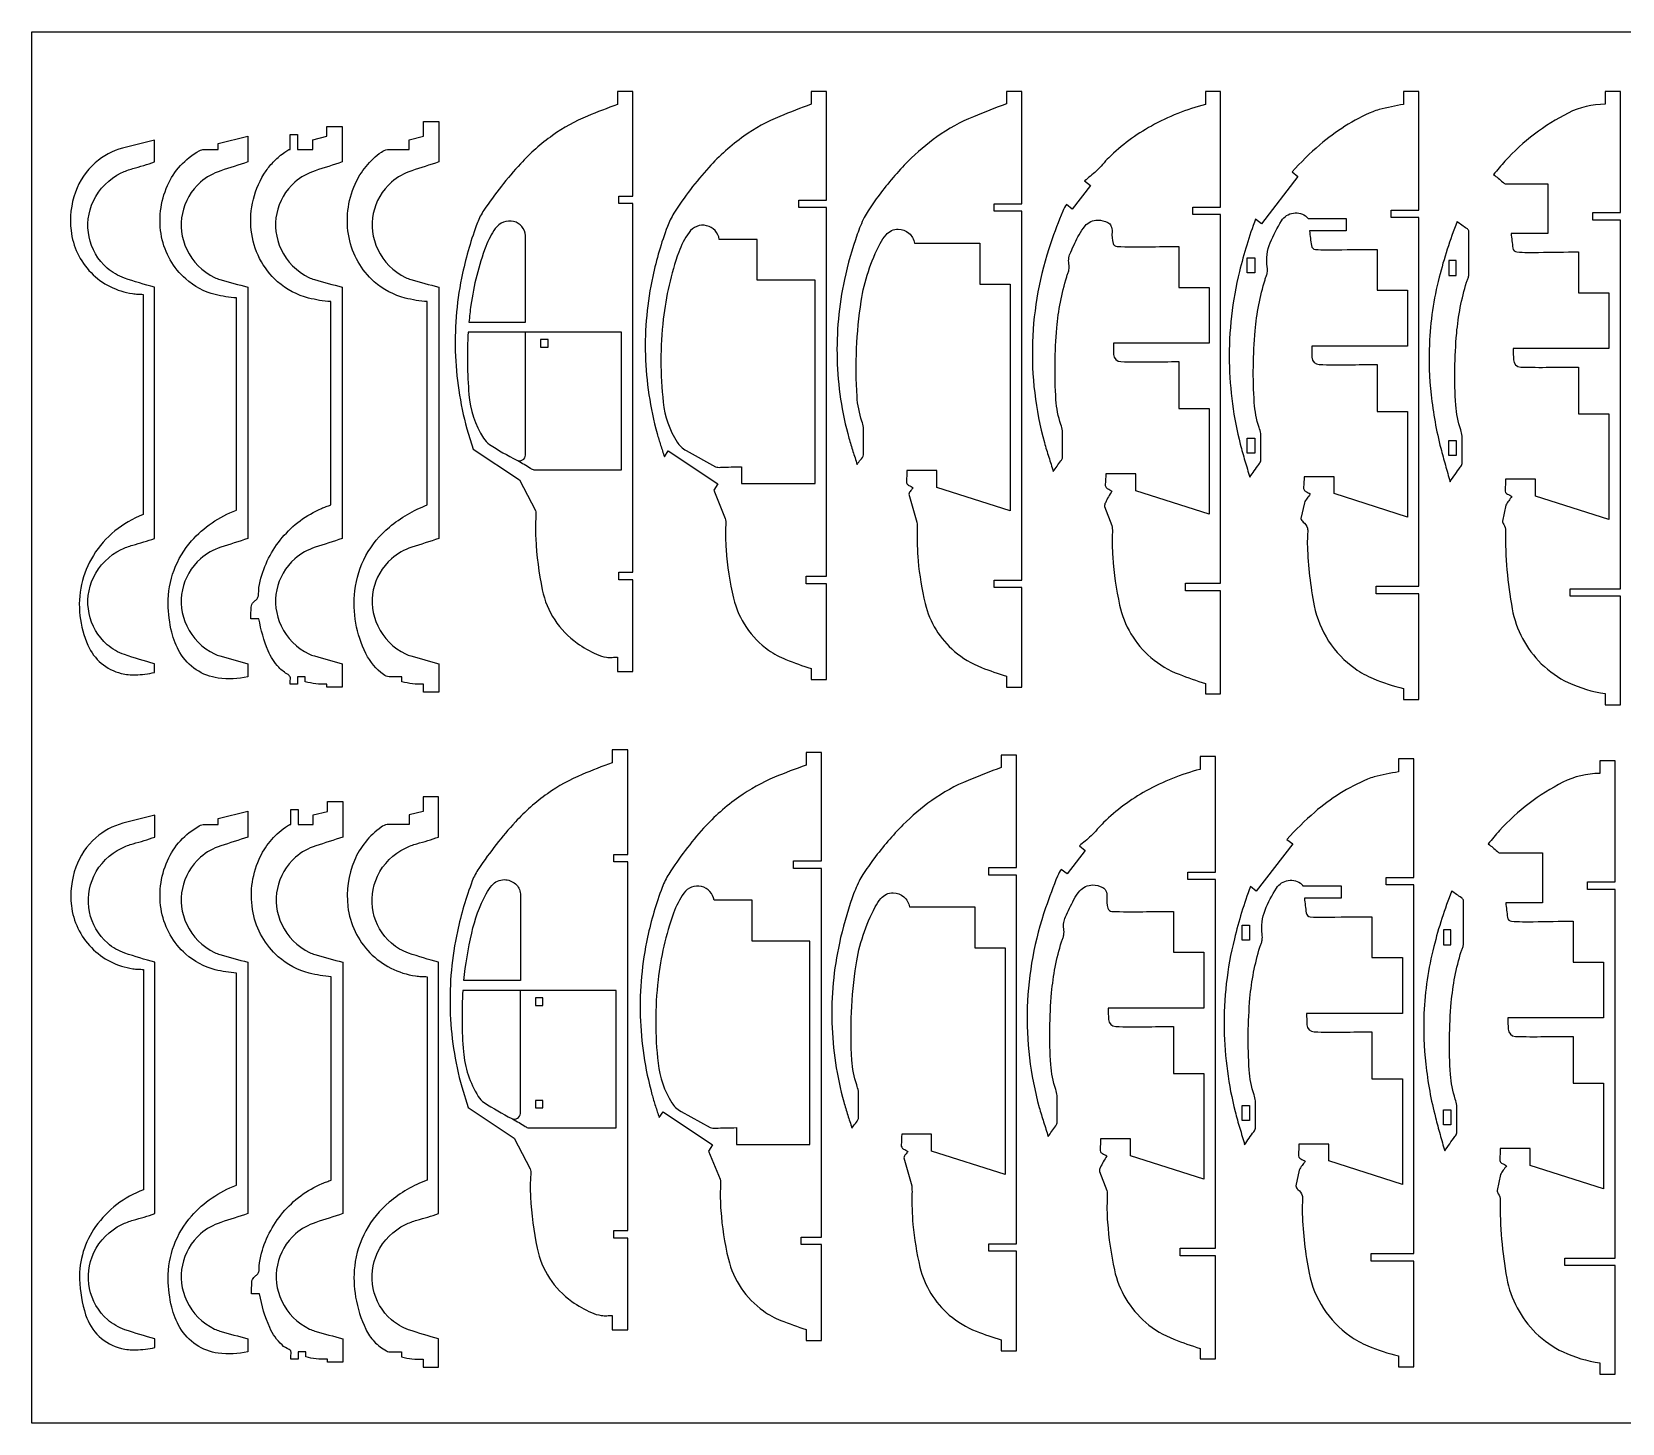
# Model space of a CAD drawing. Extents: x -3190 to 1727, y -837 to 1388.
# Drawn here: x -3190 to -646, y -837 to 1388 of the extents above; entities that cross this region are included whole.
import ezdxf

# ---------------------------------------------------------------- set-up
doc = ezdxf.new("R2010")
doc.units = 0
doc.header["$MEASUREMENT"] = 0
doc.layers.get('0').update_dxf_attribs({"linetype": 'CONTINUOUS'})
doc.layers.add('ETCH', color=5, linetype='CONTINUOUS')
doc.layers.add('LAYER_1', color=18, linetype='CONTINUOUS')

msp = doc.modelspace()

# ---------------------------------------------------------------- linework, layer by layer
msp.add_lwpolyline([(1726.7, 1387.7), (1726.7, -837.4), (-3190.3, -837.4), (-3190.3, 1387.7)], close=True)
at = {"layer": 'ETCH'}
for points in [[(-2412.8, 702, -0.012843), (-2392.5, 689.8, 0.077208), (-2387.1, 687.4), (-2247.1, 687.4), (-2247.1, 907.5), (-2400.4, 907.5)], [(-2421.1, -350.8, -0.012843), (-2400.8, -362.9, 0.077208), (-2395.3, -365.3), (-2255.4, -365.3), (-2255.4, -145.3), (-2408.6, -145.3)]]:
    msp.add_lwpolyline(points, format="xyb", dxfattribs=at)
at = {"layer": 'LAYER_1'}
for points in [[(-2253.3, 387.6), (-2253.3, 364.5), (-2228.8, 364.5), (-2228.8, 511.3), (-2251, 511.3), (-2251, 523.3), (-2228.8, 523.3), (-2228.8, 1113), (-2251, 1113), (-2251, 1125), (-2228.8, 1125), (-2228.8, 1292.2), (-2253.3, 1292.2), (-2253.3, 1271.5, 0.01158), (-2301.4, 1252.8, 0.056715), (-2357.3, 1221.9, 0.052187), (-2408.4, 1176.8, 0.037532), (-2467.1, 1102.4, 0.058109), (-2477.4, 1082.5, 0.037025), (-2501.2, 1001.6, 0.060336), (-2512.8, 876.9, 0.060322), (-2494.3, 753), (-2484.2, 720.4), (-2410.3, 671.1), (-2384.7, 622.1, -0.078028), (-2383.9, 613.2, 0.031), (-2384.2, 577.2, 0.037901), (-2373.6, 495.2, 0.189405), (-2317.9, 410.1, 0.049278), (-2286.8, 392.3, 0.066747), (-2270.9, 387.6, 0.057733), (-2262.1, 387.3, -0.019225)], [(-1943.5, 369.3), (-1943.5, 351.8), (-1918.9, 351.8), (-1918.9, 505.1), (-1951.3, 505.1), (-1951.3, 517.1), (-1918.9, 517.1), (-1918.9, 1106.7), (-1963.3, 1106.7), (-1963.3, 1118.7), (-1918.9, 1118.7), (-1918.9, 1292.2), (-1943.5, 1292.2), (-1943.5, 1271.8, 0.011138), (-1993.7, 1252.4, 0.057158), (-2051.1, 1220.7, 0.053536), (-2107.2, 1170.9, 0.043612), (-2163, 1097.6, 0.051411), (-2173.6, 1076.2, 0.036287), (-2197, 996.6, 0.060336), (-2208.7, 870.5, 0.060322), (-2189.9, 745.2, 0.011291), (-2184.3, 726.6, -0.003763), (-2178.4, 708), (-2172.1, 717.5), (-2092.8, 664.6), (-2099.4, 654.6), (-2080.9, 609.5, -0.057304), (-2080.2, 599.5, 0.029813), (-2079.7, 559.6, 0.040877), (-2067.7, 481.9, 0.181545), (-2011.6, 398.9, 0.05984), (-1983.8, 383.8, 0.017043)], [(-1631.1, 357), (-1631.1, 339.6), (-1606.6, 339.6), (-1606.6, 499), (-1650.9, 499), (-1650.9, 511), (-1606.6, 511), (-1606.6, 1100.6), (-1650.9, 1100.6), (-1650.9, 1112.6), (-1606.6, 1112.6), (-1606.6, 1292.2), (-1631.1, 1292.2), (-1631.1, 1272.5, 0.009719), (-1684, 1251.9, 0.05729), (-1742.3, 1219.7, 0.042456), (-1788.3, 1180.7, 0.035928), (-1834.8, 1126.6, 0.013503), (-1852.3, 1101.6, 0.032705), (-1858.6, 1090.7, 0.029032), (-1869.8, 1063.9, 0.031155), (-1890.2, 991.7, 0.060336), (-1902, 864.2, 0.060323), (-1883, 737.6, 0.011291), (-1876.7, 716.7, -0.003763), (-1870.1, 695.8, -0.036784), (-1864.4, 703.2, 0.110753), (-1859.7, 711.4), (-1859.7, 755.1, 0.034327), (-1862.3, 764.9, -0.065222), (-1870.1, 804.7, -0.053378), (-1863.4, 957, -0.084019), (-1832.9, 1049.4, -0.054475), (-1823.7, 1063.1, -0.22028), (-1804.1, 1072.1, -0.181086), (-1787.1, 1065.8, -0.177894), (-1778.2, 1049.6), (-1673.6, 1049.6), (-1673.6, 984.2), (-1625, 984.2), (-1625, 621.5), (-1742.5, 659), (-1742.5, 685.9), (-1790.4, 685.9, -0.024568), (-1791.2, 669.3, 0.148453), (-1790.4, 665.2, 0.167335), (-1787.3, 662.3, -0.043011), (-1780.4, 658.5, -0.053806), (-1784.3, 653.9, 0.162675), (-1787.1, 648.5), (-1774.5, 603.3, -0.03761), (-1773.9, 591, 0.029502), (-1772.4, 541.7, 0.037089), (-1761.1, 473.3, 0.157363), (-1714.2, 396.9, 0.085148), (-1671, 371.1, 0.015306)], [(-1312.9, 345.5), (-1312.9, 328.9), (-1288.4, 328.9), (-1288.4, 493.7), (-1344.8, 493.7), (-1344.8, 505.7), (-1288.4, 505.7), (-1288.4, 1095.3), (-1332.8, 1095.3), (-1332.8, 1107.3), (-1288.4, 1107.3), (-1288.4, 1292.2), (-1312.9, 1292.2), (-1312.9, 1271.5, 0.061921), (-1399.3, 1237, 0.067998), (-1467.4, 1186.4, 0.021444), (-1477.4, 1175.6, -0.02519), (-1487.5, 1165, -0.020295), (-1496.7, 1156.9, 0.006764), (-1506.1, 1149.1), (-1496.7, 1141.8), (-1525.7, 1104.3), (-1535.2, 1111.7, 0.056291), (-1541, 1100.9, 0.012633), (-1560.1, 1050, 0.075447), (-1589.4, 891.2, 0.075461), (-1570.4, 730.8, 0.011291), (-1563.4, 707.6, -0.003763), (-1556.1, 684.4, -0.014708), (-1544, 701.5, 0.088472), (-1541.6, 706.1), (-1541.6, 749.8, 0.040504), (-1544, 759.6, -0.066048), (-1551.9, 799.4, -0.037693), (-1550.5, 914.2, -0.052115), (-1534.7, 995.8, -0.029026), (-1532.7, 1001.2, 0.063373), (-1531.1, 1006.8, 0.083563), (-1531.2, 1016.6, -0.089498), (-1531.1, 1026.4, -0.058075), (-1528.3, 1035.4, -0.017801), (-1515, 1063.2, -0.055681), (-1505.4, 1077.2, -0.219798), (-1484.9, 1086.6, -0.117737), (-1468.9, 1082.7, -0.172185), (-1463.9, 1077.5, -0.124003), (-1462.2, 1067.7, 0.08265), (-1460.5, 1049.3, 0.164391), (-1458.2, 1045.7, 0.161089), (-1454.1, 1044.3, 0.009921), (-1404.8, 1043.9, -0.003307), (-1355.4, 1044.3), (-1355.4, 978.9), (-1306.8, 978.9), (-1306.8, 889.8), (-1460, 889.8, 0.009842), (-1459.7, 871.8, 0.393252), (-1448, 860.2, 0.012272), (-1401.7, 859.8, -0.004091), (-1355.4, 860.2), (-1355.4, 785.2), (-1306.8, 785.2), (-1306.8, 616.2), (-1424.3, 653.7), (-1424.3, 680.6), (-1472.2, 680.6, -0.024568), (-1473.1, 664, 0.148453), (-1472.2, 659.9, 0.167335), (-1469.1, 657, -0.043011), (-1462.3, 653.2, 0.035977), (-1472.9, 634.5, 0.130623), (-1474, 628.6), (-1462.3, 598.2, -0.05357), (-1461.7, 588, 0.029114), (-1461.1, 547.3, 0.035901), (-1450.1, 470.9, 0.163176), (-1400, 387.1, 0.085575), (-1354.9, 360.2, 0.014882)], [(-995.7, 337.4), (-995.7, 319.8), (-971.1, 319.8), (-971.1, 489.1), (-1039.5, 489.1), (-1039.5, 501.1), (-971.1, 501.1), (-971.1, 1090.7), (-1015.5, 1090.7), (-1015.5, 1102.7), (-971.1, 1102.7), (-971.1, 1292.2), (-995.7, 1292.2), (-995.7, 1271.6, 0.012013), (-1034.7, 1263.3, 0.043438), (-1045.2, 1259.9, 0.077071), (-1129.8, 1206.9, 0.031251), (-1174.2, 1163.5), (-1164.7, 1156.1), (-1223.2, 1080.8), (-1232.6, 1088.2, 0.028113), (-1258.3, 1004.5, 0.065025), (-1274.6, 860.1, 0.028538), (-1269.5, 792.8, 0.029197), (-1257, 728, 0.011608), (-1249.6, 701.6, -0.003869), (-1241.8, 675.3, -0.014708), (-1227.2, 695.9, 0.088472), (-1224.3, 701.6), (-1224.3, 745.2, 0.040504), (-1226.8, 755, -0.066048), (-1234.6, 794.8, -0.037693), (-1233.3, 909.6, -0.052115), (-1217.4, 991.3, -0.028884), (-1215.5, 996.6, 0.062945), (-1213.9, 1002.1, 0.076202), (-1213.8, 1011.8, -0.133631), (-1209.1, 1050.4, -0.043844), (-1191, 1085.5, -0.460888), (-1150.3, 1091.4, -0.102034), (-1149.5, 1090.3, 0.177148), (-1148.5, 1089.3), (-1087.5, 1089.3), (-1087.5, 1069.3), (-1146.2, 1069.3, 0.002487), (-1143.3, 1045.8, 0.360375), (-1136.8, 1039.7, 0.020957), (-1102.3, 1039, -0.005432), (-1038.2, 1039.7), (-1038.2, 974.3), (-989.5, 974.3), (-989.5, 885.2), (-1142.7, 885.2, 0.008503), (-1142.3, 867.1, 0.393252), (-1130.7, 855.6, 0.012272), (-1084.4, 855.2, -0.004091), (-1038.2, 855.6), (-1038.2, 780.6), (-989.5, 780.6), (-989.5, 611.7), (-1107, 649.1), (-1107, 676.1), (-1155, 676.1, -0.024568), (-1155.8, 659.4, 0.148453), (-1155, 655.3, 0.167335), (-1151.9, 652.4, -0.043011), (-1145, 648.6, -0.023258), (-1150, 641.8, 0.069876), (-1154.4, 634.5), (-1159.9, 609.3, 0.187059), (-1156.5, 603.7, -0.16278), (-1149.7, 593.8, -0.090499), (-1149.1, 588, 0.028996), (-1149.7, 564.8, 0.041055), (-1138.7, 469.9, 0.191262), (-1073.4, 369.4, 0.0569), (-1044.5, 353.4, 0.036435)], [(-673.3, 329.4), (-673.3, 311.4), (-648.8, 311.4), (-648.8, 485), (-729.1, 485), (-729.1, 497), (-648.8, 497), (-648.8, 1086.7), (-693.1, 1086.7), (-693.1, 1098.7), (-648.8, 1098.7), (-648.8, 1292.2), (-673.3, 1292.2), (-673.3, 1271.9, 0.117904), (-732.3, 1257.8, 0.090171), (-833.6, 1180.9, 0.014621), (-842.8, 1170.3, -0.004873), (-851.8, 1159.4, -0.016502), (-837.1, 1147.3, 0.09933), (-833, 1144.8), (-765.1, 1144.8), (-765.1, 1065.2), (-823.8, 1065.2, 0.001901), (-820.9, 1041.7, 0.360443), (-814.5, 1035.6, 0.020886), (-779.9, 1034.9, -0.005414), (-715.8, 1035.6), (-715.8, 970.3), (-667.2, 970.3), (-667.2, 881.2), (-820.4, 881.2, 0.008503), (-820, 863.1, 0.393252), (-808.4, 851.6, 0.012272), (-762.1, 851.2, -0.004091), (-715.8, 851.6), (-715.8, 776.6), (-667.2, 776.6), (-667.2, 607.6), (-784.7, 645.1), (-784.7, 672), (-832.6, 672, -0.024568), (-833.4, 655.4, 0.148453), (-832.6, 651.2, 0.167335), (-829.5, 648.4, -0.043011), (-822.6, 644.6, -0.023258), (-827.6, 637.7, 0.069876), (-832, 630.5), (-837.6, 605.2, 0.112129), (-835.6, 599.9, -0.149624), (-832.6, 589.8, 0.049333), (-822, 464.9, 0.153631), (-775.4, 377.1, 0.08541), (-732.2, 347.1, 0.072962)], [(-2827, 448.9), (-2839.8, 448.9, -0.012709), (-2839.4, 467.6, -0.186771), (-2835.9, 475.4, -0.031934), (-2831.8, 478.9, 0.130659), (-2828.5, 483.3, 0.101306), (-2827.5, 488.4, -0.060865), (-2825.1, 509.1, -0.116481), (-2789.7, 578.8, -0.116481), (-2726.9, 625.4, -0.017395), (-2719.6, 628.3, 0.005798), (-2712.2, 631), (-2712.2, 956.2, -0.045607), (-2747.5, 961.9, -0.119052), (-2797, 988.1, -0.187593), (-2839.3, 1070.3, -0.176665), (-2815.5, 1165.2, -0.046818), (-2802.5, 1181, -0.04327), (-2785.6, 1195.3, -0.034612), (-2779.3, 1199.2, -0.119897), (-2777.2, 1199.7), (-2777.2, 1223.7), (-2765.2, 1223.7), (-2765.2, 1199.7), (-2741, 1199.7), (-2741, 1215), (-2718.3, 1220.6), (-2718.3, 1236.2), (-2693.8, 1236.2), (-2693.8, 1179.5, -0.0023), (-2737, 1165.5, 0.102473), (-2769.3, 1147.2, 0.336459), (-2791.5, 1039.7, 0.170276), (-2746.9, 994.9, 0.041463), (-2738.3, 991.6, 0.008219), (-2693.8, 979.4), (-2693.8, 577.4, -0.0023), (-2737, 563.3, 0.102473), (-2769.3, 545.1, 0.336459), (-2791.5, 437.6, 0.170276), (-2746.9, 392.8, 0.041463), (-2738.3, 389.5, 0.008219), (-2693.8, 377.2), (-2693.8, 339.6), (-2718.3, 339.6), (-2718.3, 344.5, -0.040458), (-2735.9, 345, -0.040959), (-2753, 348.3), (-2753, 356.4), (-2765.2, 356.4), (-2765.2, 344.4), (-2777.2, 344.4, -0.042249), (-2776.5, 352.2, 0.164319), (-2777.2, 356.4, 0.142751), (-2780.4, 359.8, -0.073336), (-2795.1, 371.4, -0.092121), (-2812.2, 397.8, -0.054046)], [(-2557.7, 631), (-2557.7, 956.2, -0.045607), (-2593, 961.9, -0.119052), (-2642.5, 988.1, -0.164437), (-2682.8, 1058.5, -0.154496), (-2673.2, 1144.1, -0.067132), (-2655.6, 1172.5, -0.067132), (-2631.1, 1195.3, -0.094604), (-2621.5, 1199.7), (-2586.5, 1199.7), (-2586.5, 1215), (-2563.8, 1220.6), (-2563.8, 1244), (-2539.3, 1244), (-2539.3, 1179.5, -0.0023), (-2582.5, 1165.5, 0.102473), (-2614.8, 1147.2, 0.336459), (-2637, 1039.7, 0.170276), (-2592.4, 994.9, 0.041463), (-2583.8, 991.6, 0.008219), (-2539.3, 979.4), (-2539.3, 577.4, -0.0023), (-2582.5, 563.3, 0.102473), (-2614.8, 545.1, 0.336459), (-2637, 437.6, 0.170276), (-2592.4, 392.8, 0.041463), (-2583.8, 389.5, 0.008219), (-2539.3, 377.2), (-2539.3, 331.9), (-2563.8, 331.9), (-2563.8, 344.5, -0.040458), (-2581.4, 345, -0.040959), (-2598.5, 348.3), (-2598.5, 356.4), (-2618.7, 356.4, -0.150836), (-2627.5, 359.7, -0.117974), (-2655.8, 393.3, -0.146319), (-2673.5, 493.6, -0.192468), (-2618.3, 595.7, -0.083871)], [(-2994, 363.1), (-2994, 377.2, -0.019771), (-3042.1, 391.7, -0.097096), (-3069.5, 407.5, -0.336459), (-3091.7, 515, -0.170276), (-3047.1, 559.8, -0.044461), (-3028.8, 566.8, 0.01152), (-2994, 577.4), (-2994, 979.4, -0.019771), (-3042.1, 993.8, -0.097096), (-3069.5, 1009.7, -0.336459), (-3091.7, 1117.2, -0.170276), (-3047.1, 1162, -0.044461), (-3028.8, 1168.9, 0.01152), (-2994, 1179.5), (-2994, 1214.6, 0.004903), (-3045.1, 1201.6, 0.116274), (-3088.7, 1178.3, 0.126509), (-3120.6, 1131.2, 0.115888), (-3127.6, 1069.8, 0.165557), (-3095.6, 1002.6, 0.165558), (-3029.2, 969, 0.027352), (-3020.8, 968.2, -0.009115), (-3012.4, 967.8), (-3012.4, 615.5, 0.164612), (-3091.8, 550.4, 0.171175), (-3113.3, 453.9, 0.07237), (-3100.5, 406.6, 0.234888), (-3047.2, 361.7, 0.06659), (-3024.7, 359.3, 0.048535)], [(-2863.1, 622.7), (-2863.1, 962, -0.045578), (-2896.9, 967.4, -0.119082), (-2944.1, 992.5, -0.164652), (-2982.6, 1059.7, -0.154282), (-2973.3, 1141.7, -0.080612), (-2952.4, 1173.7, -0.080612), (-2922.4, 1197.4, -0.124982), (-2914.4, 1199.7), (-2892, 1199.7), (-2892, 1209.1), (-2844.7, 1220.6), (-2844.7, 1179.5, -0.0023), (-2888, 1165.5, 0.102473), (-2920.3, 1147.2, 0.336459), (-2942.4, 1039.7, 0.170276), (-2897.9, 994.9, 0.041463), (-2889.3, 991.6, 0.008219), (-2844.7, 979.4), (-2844.7, 577.4, -0.0023), (-2888, 563.3, 0.102473), (-2920.3, 545.1, 0.336459), (-2942.4, 437.6, 0.170276), (-2897.9, 392.8, 0.041463), (-2889.3, 389.5, 0.008219), (-2844.7, 377.2), (-2844.7, 356.2, -0.088823), (-2892, 354.1, -0.230967), (-2953.3, 395, -0.07343), (-2966.4, 427.4, -0.05589), (-2972.1, 472.9, -0.186646), (-2934.7, 573.5, -0.121989)], [(-2491.1, 923.1), (-2400.4, 923.1), (-2400.4, 1061.9, 0.327649), (-2419.5, 1084.3, 0.30501), (-2448.8, 1073.2, 0.064273), (-2463.9, 1044.6, 0.055133), (-2487.9, 950.3, 0.007933), (-2489.6, 936.7, -0.002644)], [(-2054.8, 692), (-2054.8, 665.1), (-1937.3, 665.1), (-1937.3, 990.3), (-2029.8, 990.3), (-2029.8, 1055.6), (-2090.5, 1055.6, 0.307009), (-2110.8, 1077.6, 0.30501), (-2138.9, 1066.9, 0.068756), (-2155.4, 1035.2, 0.057139), (-2180.1, 928.2, 0.056363), (-2180.2, 795.3, 0.112085), (-2158, 731.6, 0.06631), (-2152, 724.4, 0.057154), (-2143.3, 718), (-2096.7, 692, 0.076491), (-2088.4, 691.2, -0.012724)], [(-921.4, 668.2, -0.014665), (-905.1, 691.2, 0.088209), (-901.9, 697.5), (-901.9, 741.1, 0.040603), (-904.4, 751, -0.066272), (-912.3, 790.8, -0.037569), (-910.8, 905.7, -0.052115), (-895, 987.2, -0.028888), (-893.1, 992.5, 0.062959), (-891.5, 998), (-891.5, 1069.5, 0.137471), (-894.7, 1073.1, -0.022773), (-910.3, 1084.1, 0.030864), (-938.8, 995.1, 0.052022), (-954.5, 888.2, 0.037686), (-951.7, 807.1, 0.035172), (-936.2, 721.6, 0.007553), (-928.9, 694.9, -0.002518)], [(-2400.4, 907.5), (-2492.4, 907.5, 0.033708), (-2491, 807.7, 0.119738), (-2467.8, 737.9, 0.10777), (-2458.1, 727.9, 0.029272), (-2414.3, 702.6, 0.544062), (-2400.4, 710.8)], [(-2261.6, -665.1), (-2261.6, -688.3), (-2237, -688.3), (-2237, -541.4), (-2259.2, -541.4), (-2259.2, -529.4), (-2237, -529.4), (-2237, 60.2), (-2259.2, 60.2), (-2259.2, 72.2), (-2237, 72.2), (-2237, 239.4), (-2261.6, 239.4), (-2261.6, 218.7, 0.01158), (-2309.7, 200.1, 0.056715), (-2365.5, 169.2, 0.052187), (-2416.7, 124.1, 0.037532), (-2475.3, 49.7, 0.058109), (-2485.6, 29.8, 0.037025), (-2509.5, -51.1, 0.060336), (-2521.1, -175.8, 0.060322), (-2502.5, -299.7), (-2492.5, -332.3), (-2418.5, -381.6), (-2393, -430.6, -0.078028), (-2392.2, -439.6, 0.031), (-2392.5, -475.5, 0.037901), (-2381.9, -557.6, 0.189405), (-2326.2, -642.7, 0.049278), (-2295, -660.5, 0.066747), (-2279.2, -665.1, 0.057733), (-2270.4, -665.5, -0.019225)], [(-1951.7, -687.5), (-1951.7, -705), (-1927.2, -705), (-1927.2, -551.8), (-1959.6, -551.8), (-1959.6, -539.8), (-1927.2, -539.8), (-1927.2, 49.9), (-1971.6, 49.9), (-1971.6, 61.9), (-1927.2, 61.9), (-1927.2, 235.3), (-1951.7, 235.3), (-1951.7, 215, 0.011138), (-2001.9, 195.6, 0.057158), (-2059.3, 163.9, 0.053536), (-2115.5, 114.1, 0.043612), (-2171.2, 40.8, 0.051411), (-2181.9, 19.4, 0.036287), (-2205.3, -60.3, 0.060336), (-2216.9, -186.3, 0.060322), (-2198.2, -311.6, 0.011291), (-2192.6, -330.2, -0.003763), (-2186.7, -348.8), (-2180.4, -339.3), (-2101.1, -392.2), (-2107.7, -402.2), (-2089.1, -447.3, -0.057304), (-2088.5, -457.3, 0.029813), (-2088, -497.3, 0.040877), (-2076, -574.9, 0.181545), (-2019.9, -657.9, 0.05984), (-1992.1, -673, 0.017043)], [(-1639.4, -704.3), (-1639.4, -721.7), (-1614.9, -721.7), (-1614.9, -562.4), (-1659.2, -562.4), (-1659.2, -550.4), (-1614.9, -550.4), (-1614.9, 39.2), (-1659.2, 39.2), (-1659.2, 51.2), (-1614.9, 51.2), (-1614.9, 230.8), (-1639.4, 230.8), (-1639.4, 211.1, 0.009719), (-1692.3, 190.5, 0.05729), (-1750.6, 158.4, 0.042456), (-1796.6, 119.3, 0.035928), (-1843.1, 65.3, 0.013503), (-1860.6, 40.3, 0.032705), (-1866.9, 29.3, 0.029032), (-1878, 2.5, 0.031155), (-1898.4, -69.7, 0.060336), (-1910.3, -197.1, 0.060323), (-1891.3, -323.7, 0.011291), (-1885, -344.7, -0.003763), (-1878.4, -365.5, -0.036784), (-1872.6, -358.1, 0.110753), (-1868, -349.9), (-1868, -306.3, 0.034327), (-1870.6, -296.5, -0.065222), (-1878.3, -256.7, -0.053378), (-1871.7, -104.3, -0.084019), (-1841.2, -11.9, -0.054475), (-1832, 1.7, -0.22028), (-1812.4, 10.8, -0.181086), (-1795.3, 4.4, -0.177894), (-1786.4, -11.8), (-1681.9, -11.8), (-1681.9, -77.2), (-1633.2, -77.2), (-1633.2, -439.8), (-1750.8, -402.3), (-1750.8, -375.4), (-1798.7, -375.4, -0.024568), (-1799.5, -392.1, 0.148453), (-1798.7, -396.2, 0.167335), (-1795.6, -399.1, -0.043011), (-1788.7, -402.8, -0.053806), (-1792.6, -407.5, 0.162675), (-1795.3, -412.8), (-1782.7, -458, -0.03761), (-1782.2, -470.3, 0.029502), (-1780.7, -519.6, 0.037089), (-1769.4, -588, 0.157363), (-1722.5, -664.4, 0.085148), (-1679.3, -690.3, 0.015306)], [(-1321.2, -717.9), (-1321.2, -734.4), (-1296.7, -734.4), (-1296.7, -569.6), (-1353.1, -569.6), (-1353.1, -557.6), (-1296.7, -557.6), (-1296.7, 32), (-1341.1, 32), (-1341.1, 44), (-1296.7, 44), (-1296.7, 228.8), (-1321.2, 228.8), (-1321.2, 208.2, 0.061921), (-1407.6, 173.7, 0.067998), (-1475.6, 123.1, 0.021444), (-1485.7, 112.3, -0.02519), (-1495.8, 101.7, -0.020295), (-1505, 93.6, 0.006764), (-1514.4, 85.8), (-1504.9, 78.4), (-1534, 41), (-1543.5, 48.3, 0.056291), (-1549.3, 37.6, 0.012633), (-1568.4, -13.3, 0.075447), (-1597.7, -172.1, 0.075461), (-1578.6, -332.5, 0.011291), (-1571.7, -355.7, -0.003763), (-1564.3, -378.9, -0.014708), (-1552.2, -361.9, 0.088472), (-1549.9, -357.2), (-1549.9, -313.5, 0.040504), (-1552.3, -303.7, -0.066048), (-1560.2, -263.9, -0.037693), (-1558.8, -149.1, -0.052115), (-1543, -67.5, -0.029026), (-1541, -62.1, 0.063373), (-1539.4, -56.6, 0.083563), (-1539.4, -46.7, -0.089498), (-1539.4, -36.9, -0.058075), (-1536.6, -27.9, -0.017801), (-1523.2, -0.1, -0.055681), (-1513.7, 13.9, -0.219798), (-1493.2, 23.3, -0.117737), (-1477.1, 19.4, -0.172185), (-1472.1, 14.2, -0.124003), (-1470.4, 4.4, 0.08265), (-1468.8, -14, 0.164391), (-1466.5, -17.6, 0.161089), (-1462.4, -19, 0.009921), (-1413, -19.4, -0.003307), (-1363.7, -19), (-1363.7, -84.4), (-1315.1, -84.4), (-1315.1, -173.5), (-1468.3, -173.5, 0.009842), (-1467.9, -191.6, 0.393252), (-1456.3, -203.1, 0.012272), (-1410, -203.5, -0.004091), (-1363.7, -203.1), (-1363.7, -278.1), (-1315.1, -278.1), (-1315.1, -447.1), (-1432.6, -409.6), (-1432.6, -382.7), (-1480.5, -382.7, -0.024568), (-1481.3, -399.3, 0.148453), (-1480.5, -403.4, 0.167335), (-1477.4, -406.3, -0.043011), (-1470.5, -410.1, 0.035977), (-1481.1, -428.8, 0.130623), (-1482.2, -434.7), (-1470.6, -465.1, -0.05357), (-1469.9, -475.3, 0.029114), (-1469.4, -516, 0.035901), (-1458.4, -592.4, 0.163176), (-1408.2, -676.3, 0.085575), (-1363.2, -703.1, 0.014882)], [(-1003.9, -729.9), (-1003.9, -747.4), (-979.3, -747.4), (-979.3, -578.2), (-1047.7, -578.2), (-1047.7, -566.2), (-979.3, -566.2), (-979.3, 23.5), (-1023.7, 23.5), (-1023.7, 35.5), (-979.3, 35.5), (-979.3, 224.9), (-1003.9, 224.9), (-1003.9, 204.3, 0.012013), (-1042.9, 196.1, 0.043438), (-1053.4, 192.6, 0.077071), (-1138, 139.7, 0.031251), (-1182.4, 96.2), (-1172.9, 88.9), (-1231.4, 13.6), (-1240.8, 20.9, 0.028113), (-1266.5, -62.8, 0.065025), (-1282.8, -207.1, 0.028538), (-1277.7, -274.5, 0.029197), (-1265.2, -339.2, 0.011608), (-1257.8, -365.7, -0.003869), (-1250, -392, -0.014708), (-1235.4, -371.3, 0.088472), (-1232.5, -365.7), (-1232.5, -322, 0.040504), (-1235, -312.2, -0.066048), (-1242.8, -272.4, -0.037693), (-1241.5, -157.6, -0.052115), (-1225.6, -76, -0.028884), (-1223.7, -70.7, 0.062945), (-1222.1, -65.2, 0.076202), (-1222, -55.5, -0.133631), (-1217.3, -16.9, -0.043844), (-1199.2, 18.2, -0.460888), (-1158.5, 24.2, -0.102034), (-1157.7, 23.1, 0.177148), (-1156.7, 22.1), (-1095.7, 22.1), (-1095.7, 2), (-1154.4, 2, 0.003615), (-1151.5, -21.3, 0.350637), (-1145, -27.6, 0.027654), (-1125.3, -28.3, -0.004608), (-1046.4, -27.6), (-1046.4, -92.9), (-997.7, -92.9), (-997.7, -182), (-1150.9, -182, 0.008503), (-1150.5, -200.1, 0.393252), (-1138.9, -211.6, 0.012272), (-1092.7, -212, -0.004091), (-1046.4, -211.6), (-1046.4, -286.6), (-997.7, -286.6), (-997.7, -455.6), (-1115.3, -418.1), (-1115.3, -391.2), (-1163.2, -391.2, -0.024568), (-1164, -407.8, 0.148453), (-1163.2, -412, 0.167335), (-1160.1, -414.8, -0.043011), (-1153.2, -418.6, -0.023258), (-1158.2, -425.4, 0.069876), (-1162.6, -432.7), (-1168.1, -458, 0.187059), (-1164.7, -463.5, -0.16278), (-1157.9, -473.5, -0.090499), (-1157.3, -479.3, 0.028996), (-1157.9, -502.5, 0.041055), (-1146.9, -597.3, 0.191262), (-1081.6, -697.9, 0.0569), (-1052.7, -713.8, 0.036435)], [(-681.9, -740.9), (-681.9, -758.9), (-657.3, -758.9), (-657.3, -585.3), (-737.7, -585.3), (-737.7, -573.3), (-657.3, -573.3), (-657.3, 16.3), (-701.7, 16.3), (-701.7, 28.3), (-657.3, 28.3), (-657.3, 221.8), (-681.9, 221.8), (-681.9, 201.6, 0.117904), (-740.9, 187.5, 0.090171), (-842.2, 110.6, 0.014621), (-851.4, 99.9, -0.004873), (-860.4, 89.1, -0.016502), (-845.7, 76.9, 0.09933), (-841.6, 74.5), (-773.7, 74.5), (-773.7, -5.1), (-832.4, -5.1, 0.001901), (-829.5, -28.6, 0.360443), (-823, -34.7, 0.020886), (-788.5, -35.4, -0.005414), (-724.4, -34.7), (-724.4, -100.1), (-675.7, -100.1), (-675.7, -189.2), (-828.9, -189.2, 0.008503), (-828.5, -207.3, 0.393252), (-816.9, -218.8, 0.012272), (-770.6, -219.2, -0.004091), (-724.4, -218.8), (-724.4, -293.8), (-675.7, -293.8), (-675.7, -462.7), (-793.2, -425.3), (-793.2, -398.3), (-841.2, -398.3, -0.024568), (-842, -415, 0.148453), (-841.2, -419.1, 0.167335), (-838.1, -422, -0.043011), (-831.2, -425.8, -0.023258), (-836.2, -432.6, 0.069876), (-840.6, -439.9), (-846.1, -465.1, 0.112129), (-844.2, -470.5, -0.149624), (-841.2, -480.6, 0.049333), (-830.6, -605.5, 0.153631), (-784, -693.2, 0.08541), (-740.7, -723.3, 0.072962)], [(-2776.2, -735.2, -0.045369), (-2775.4, -726.5, 0.176681), (-2776.2, -721.8, 0.167935), (-2778.7, -719.6, -0.09214), (-2790, -712.3, -0.100655), (-2809.6, -684.6, -0.060423), (-2826, -630.7), (-2838.8, -630.7, -0.012709), (-2838.4, -611.9, -0.186771), (-2834.9, -604.2, -0.031934), (-2830.8, -600.6, 0.130659), (-2827.5, -596.3, 0.101306), (-2826.5, -591.2, -0.060865), (-2824.1, -570.5, -0.116481), (-2788.7, -500.7, -0.116481), (-2725.9, -454.1, -0.017395), (-2718.6, -451.3, 0.005798), (-2711.2, -448.6), (-2711.2, -123.4, -0.045607), (-2746.5, -117.7, -0.119052), (-2796, -91.5, -0.164437), (-2836.3, -21.1, -0.154496), (-2826.7, 64.5, -0.067132), (-2809.1, 93, -0.067132), (-2784.6, 115.7, -0.034612), (-2778.3, 119.6, -0.119897), (-2776.2, 120.1), (-2776.2, 144.1), (-2764.2, 144.1), (-2764.2, 120.1), (-2740, 120.1), (-2740, 135.5), (-2717.3, 141), (-2717.3, 156.6), (-2692.8, 156.6), (-2692.8, 99.9, -0.0023), (-2736, 85.9, 0.102473), (-2768.3, 67.7, 0.336459), (-2790.5, -39.8, 0.170276), (-2745.9, -84.6, 0.041463), (-2737.3, -87.9, 0.008219), (-2692.8, -100.2), (-2692.8, -502.2, -0.0023), (-2736, -516.3, 0.102473), (-2768.3, -534.5, 0.336459), (-2790.5, -642, 0.170276), (-2745.9, -686.8, 0.041463), (-2737.3, -690.1, 0.008219), (-2692.8, -702.3), (-2692.8, -740), (-2717.3, -740), (-2717.3, -735, -0.040458), (-2735.4, -734.5, -0.043218), (-2752, -731.3), (-2752, -723.2), (-2764.2, -723.2), (-2764.2, -735.2)], [(-2598.7, -723.2), (-2598.7, -731.3, 0.043218), (-2582.1, -734.5, 0.040458), (-2564, -735), (-2564, -747.7), (-2539.5, -747.7), (-2539.5, -702.3, -0.019771), (-2587.6, -687.9, -0.097096), (-2615, -672, -0.336459), (-2637.2, -564.5, -0.170276), (-2592.6, -519.7, -0.044461), (-2574.3, -512.8, 0.01152), (-2539.5, -502.2), (-2539.5, -100.2, -0.019771), (-2587.6, -85.7, -0.097096), (-2615, -69.9, -0.336459), (-2637.2, 37.6, -0.170276), (-2592.6, 82.4, -0.044461), (-2574.3, 89.3, 0.01152), (-2539.5, 99.9), (-2539.5, 164.4), (-2564, 164.4), (-2564, 141), (-2586.7, 135.5), (-2586.7, 120.1), (-2621.7, 120.1, 0.094545), (-2631.3, 115.7, 0.140249), (-2674.3, 62.3, 0.129401), (-2684.7, -11.1, 0.165557), (-2649.4, -85.1, 0.165558), (-2576.3, -122.1, 0.027352), (-2567.1, -122.9, -0.009115), (-2557.9, -123.4), (-2557.9, -448.6, 0.083871), (-2618.5, -483.9, 0.192468), (-2673.8, -586, 0.072374), (-2672.3, -635.8, 0.067022), (-2656, -687, 0.080436), (-2642.4, -707, 0.079481), (-2622.9, -721.8, 0.060965), (-2619.3, -723.2)], [(-2993.3, -716.4), (-2993.3, -702.3, -0.019771), (-3041.4, -687.9, -0.097096), (-3068.9, -672, -0.336459), (-3091, -564.5, -0.170276), (-3046.5, -519.7, -0.044461), (-3028.1, -512.8, 0.01152), (-2993.3, -502.2), (-2993.3, -100.2, -0.019771), (-3041.4, -85.7, -0.097096), (-3068.9, -69.9, -0.336459), (-3091, 37.6, -0.170276), (-3046.5, 82.4, -0.044461), (-3028.1, 89.3, 0.01152), (-2993.3, 99.9), (-2993.3, 135.1, 0.004903), (-3044.5, 122, 0.116274), (-3088, 98.7, 0.126509), (-3119.9, 51.7, 0.115888), (-3127, -9.8, 0.165557), (-3094.9, -76.9, 0.165558), (-3028.6, -110.6, 0.027352), (-3020.1, -111.3, -0.009115), (-3011.7, -111.8), (-3011.7, -464.1, 0.148785), (-3088.2, -522.9, 0.163556), (-3113.9, -607.3, 0.070492), (-3104.2, -664.3, 0.260736), (-3046.9, -717.8, 0.066665), (-3024.2, -720.2, 0.048834)], [(-2863.1, -456.9), (-2863.1, -117.6, -0.045578), (-2896.9, -112.2, -0.119082), (-2944.1, -87.1, -0.164652), (-2982.6, -19.8, -0.154282), (-2973.3, 62.1, -0.080612), (-2952.4, 94.1, -0.080612), (-2922.4, 117.8, -0.124982), (-2914.1, 120.1), (-2892, 120.1), (-2892, 129.5), (-2844.7, 141.1), (-2844.7, 99.9, -0.0023), (-2888, 85.9, 0.102473), (-2920.3, 67.7, 0.336459), (-2942.4, -39.8, 0.170276), (-2897.9, -84.6, 0.041463), (-2889.3, -87.9, 0.008219), (-2844.7, -100.2), (-2844.7, -502.2, -0.0023), (-2888, -516.3, 0.102473), (-2920.3, -534.5, 0.336459), (-2942.4, -642, 0.170276), (-2897.9, -686.8, 0.041463), (-2889.3, -690.1, 0.008219), (-2844.7, -702.3), (-2844.7, -723.4, -0.088823), (-2892, -725.4, -0.230967), (-2953.3, -684.6, -0.073429), (-2966.4, -652.1, -0.05589), (-2972.1, -606.6, -0.186646), (-2934.7, -506.1, -0.121989)], [(-2499.4, -129.6, -0.025331), (-2486.5, -53.6, -0.066812), (-2463.4, 9.1, -0.054475), (-2454.2, 22.7, -0.22028), (-2434.6, 31.8, -0.181086), (-2416.6, 25.1, -0.197306), (-2408.6, 9.2), (-2408.6, -129.6)], [(-2063.1, -364.8), (-2063.1, -391.7), (-1945.6, -391.7), (-1945.6, -66.6), (-2038.1, -66.6), (-2038.1, -1.2), (-2098.8, -1.2, 0.307009), (-2119.1, 20.8, 0.30501), (-2147.2, 10.1, 0.068756), (-2163.7, -21.6, 0.057139), (-2188.4, -128.6, 0.056363), (-2188.5, -261.5, 0.112085), (-2166.3, -325.2, 0.06631), (-2160.3, -332.4, 0.057154), (-2151.6, -338.8), (-2105, -364.8, 0.076491), (-2096.7, -365.7, -0.012724)], [(-930, -402.1, -0.014665), (-913.7, -379.1, 0.088209), (-910.5, -372.8), (-910.5, -329.2, 0.040603), (-913, -319.4, -0.066272), (-920.8, -279.6, -0.037569), (-919.4, -164.6, -0.052115), (-903.6, -83.1, -0.028888), (-901.7, -77.8, 0.062959), (-900, -72.3), (-900, -0.8, 0.137471), (-903.2, 2.8, -0.022773), (-918.8, 13.8, 0.030864), (-947.4, -75.2, 0.052022), (-963.1, -182.1, 0.037686), (-960.3, -263.2, 0.035172), (-944.7, -348.7, 0.007553), (-937.5, -375.5, -0.002518)], [(-2408.6, -145.3), (-2500.7, -145.3, 0.036451), (-2499.8, -243.3, 0.119738), (-2476.1, -314.8, 0.10777), (-2466.4, -324.8, 0.029272), (-2422.6, -350.1, 0.544062), (-2408.6, -341.9)]]:
    msp.add_lwpolyline(points, format="xyb", close=True, dxfattribs=at)
for points in [[(-1245.9, 1002.1), (-1245.9, 1026.1), (-1233.9, 1026.1), (-1233.9, 1002.1)], [(-923.5, 998), (-911.5, 998), (-911.5, 1022), (-923.5, 1022)], [(-2364.4, 895.5), (-2376.4, 895.5), (-2376.4, 883.5), (-2364.4, 883.5)], [(-1245.9, 713.9), (-1245.9, 737.9), (-1233.9, 737.9), (-1233.9, 713.9)], [(-923.5, 709.9), (-923.5, 733.9), (-911.5, 733.9), (-911.5, 709.9)], [(-1254.1, -65.2), (-1254.1, -41.2), (-1242.1, -41.2), (-1242.1, -65.2)], [(-932.1, -72.3), (-920.1, -72.3), (-920.1, -48.3), (-932.1, -48.3)], [(-2384.6, -157.3), (-2384.6, -169.3), (-2372.6, -169.3), (-2372.6, -157.3)], [(-2384.6, -333.1), (-2372.6, -333.1), (-2372.6, -321.1), (-2384.6, -321.1)], [(-1254.1, -353.3), (-1254.1, -329.3), (-1242.1, -329.3), (-1242.1, -353.3)], [(-932.1, -360.5), (-932.1, -336.5), (-920.1, -336.5), (-920.1, -360.5)]]:
    msp.add_lwpolyline(points, close=True, dxfattribs=at)

doc.saveas('drawing.dxf')
